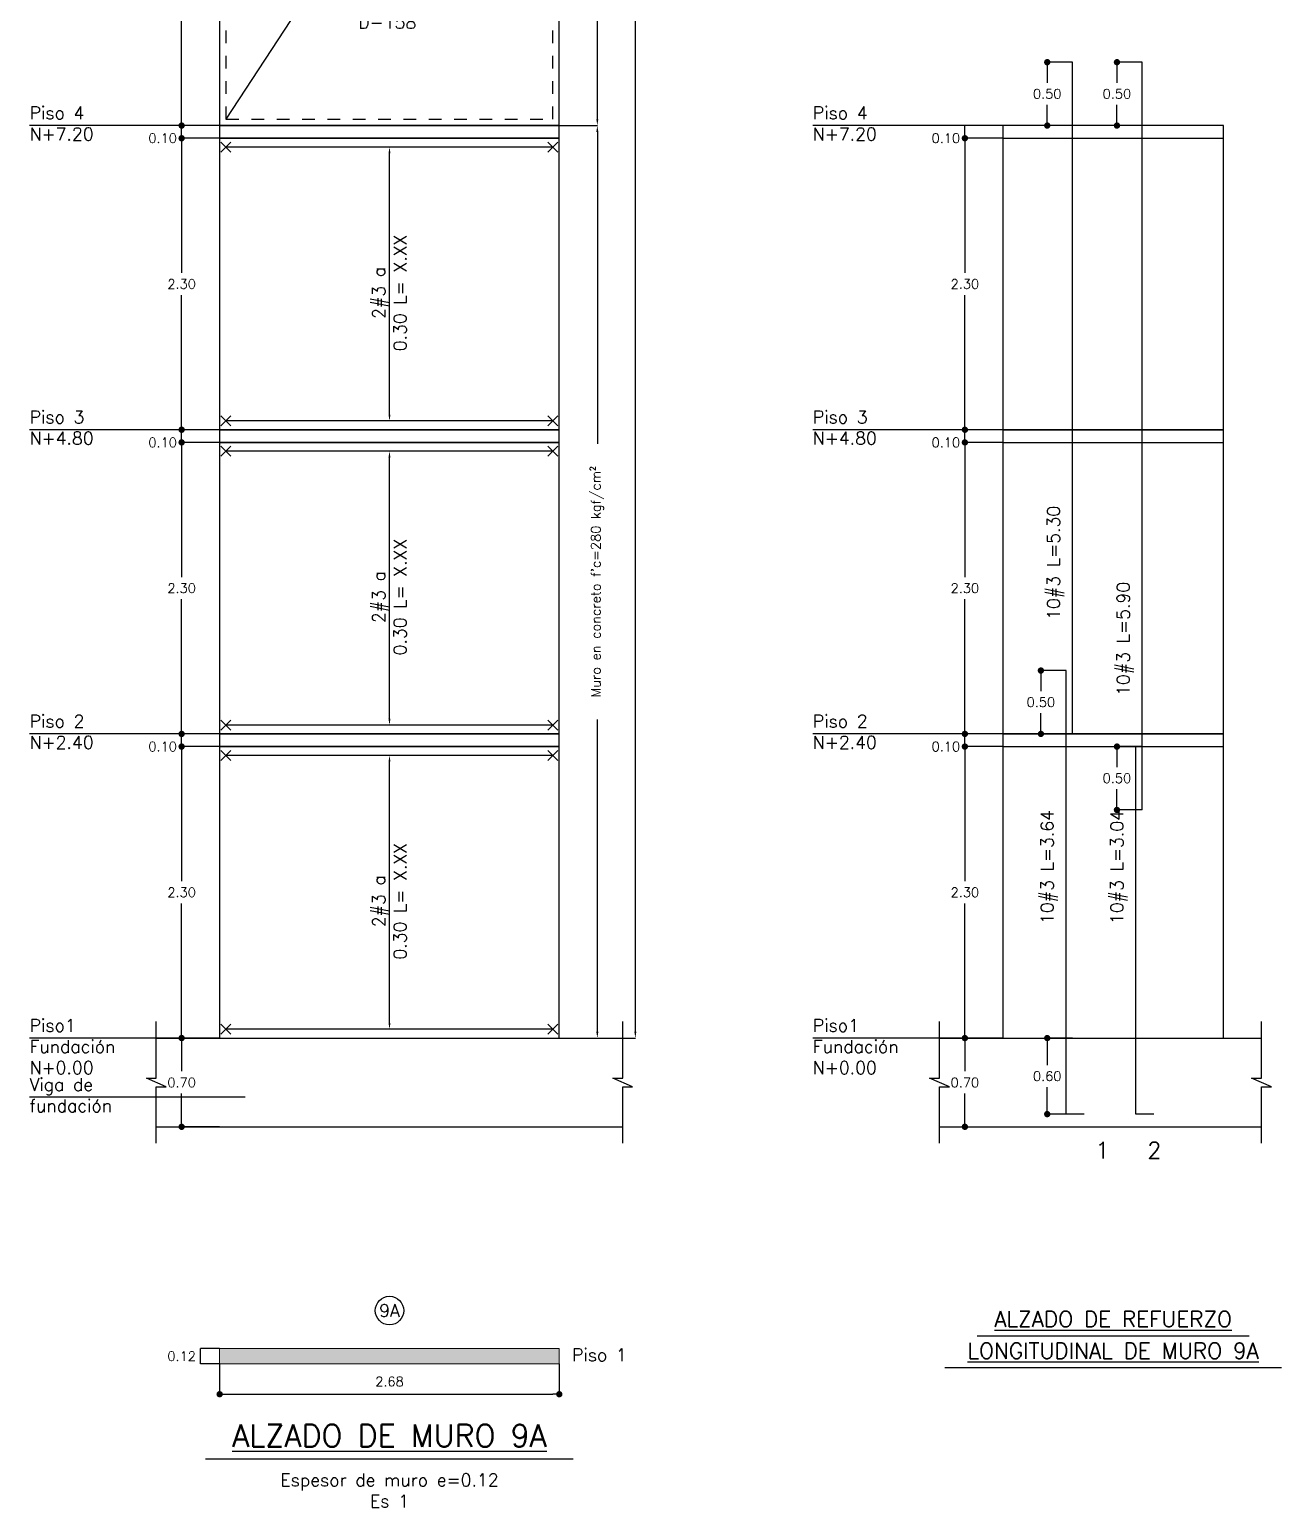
# Model space of a CAD drawing. Header units: millimetres. Extents: x -99999999 to 100000000, y -41 to 20.
# Drawn here: x 46.33 to 56.21, y -3.7 to 7.96 of the extents above; entities that cross this region are included whole.
import ezdxf
from ezdxf.enums import TextEntityAlignment as Align

# ---------------------------------------------------------------- set-up
doc = ezdxf.new("R2010")
doc.units = ezdxf.units.MM
doc.header["$LTSCALE"] = 0.01
doc.header["$PDMODE"] = 3
doc.linetypes.add('DASHED2', pattern=[0.375, 0.25, -0.125])
for name, color, linetype in [('FC_BORDES', 4, 'Continuous'), ('FC_COTAS', 1, 'Continuous'), ('FC_ET_VSMM', 3, 'Continuous'), ('FC_HATCH MUROS', 253, 'Continuous'), ('FC_LINEA CORTE', 1, 'Continuous'), ('FC_MALLA', 3, 'DASHED2'), ('FC_NUMERO', 11, 'Continuous'), ('FC_R-100', 12, 'Continuous'), ('FC_R-140', 2, 'Continuous'), ('FC_R-200', 5, 'Continuous'), ('FC_R-80', 11, 'Continuous'), ('FC_REFUERZO', 5, 'Continuous'), ('FC_REFUERZO 2', 1, 'Continuous')]:
    doc.layers.add(name, color=color, linetype=linetype)
doc.layers.add('FC_MURO CONCRETO', color=7, linetype='Continuous', lineweight=0)
doc.styles.add('FC_TEXT', font='romans.shx', dxfattribs={"height": 0.002})
doc.styles.add('FC_TEXT1', font='romans.shx')
doc.dimstyles.new('FC_COTAS', dxfattribs={"dimtxt": 0.0015, "dimasz": 0.001, "dimexe": 0, "dimexo": 0, "dimgap": 0.001, "dimtad": 1, "dimtih": 1, "dimtoh": 1, "dimzin": 0, "dimdsep": 46, "dimtxsty": 'FC_TEXT1', "dimblk": 'DOT', "dimcen": 0.09, "dimclrd": 256, "dimclre": 256, "dimclrt": 256, "dimadec": 0, "dimazin": 0, "dimtfac": 1, "dimtix": 1, "dimtmove": 2, "dimatfit": 3, "dimfxl": 1.002, "dimtolj": 1, "dimtzin": 0, "dimlwd": -1, "dimarcsym": 0})

# ---------------------------------------------------------------- blocks, each defined once
blk = doc.blocks.new('_Dot')
at = {"color": 0, "linetype": 'ByBlock', "lineweight": -2}
blk.add_line((-0.5, 0), (-1, 0), dxfattribs=at)
at = {"color": 0, "linetype": 'ByBlock', "const_width": 0.5}
blk.add_lwpolyline([(-0.25, 0, 1), (0.25, 0, 1)], format="xyb", close=True, dxfattribs=at)
blk = doc.blocks.new('*D496')
at = {"layer": 'Defpoints', "color": 0, "ltscale": 0.6, "transparency": 16777216}
for p in [(47.83, 0), (47.53, 0), (47.83, -0.7)]:
    blk.add_point(p, dxfattribs=at)
at = {"layer": 'FC_COTAS', "lineweight": -2, "ltscale": 0.6, "transparency": 16777216}
for p, q in [((47.83, 0), (47.53, 0)), ((47.83, -0.7), (47.53, -0.7))]:
    blk.add_line(p, q, dxfattribs=at)
at = {"layer": 'FC_COTAS', "ltscale": 0.6, "transparency": 16777216}
for p, q in [((47.53, -0.05), (47.53, -0.262)), ((47.53, -0.65), (47.53, -0.437))]:
    blk.add_line(p, q, dxfattribs=at)
at = {"layer": 'FC_COTAS', "ltscale": 0.6, "transparency": 16777216, "xscale": 0.05, "yscale": 0.05, "zscale": 0.05}
for p, rotation in [((47.53, 0), 90), ((47.53, -0.7), 270)]:
    blk.add_blockref('_Dot', p, dxfattribs=dict(at, rotation=rotation))
at = {"layer": 'FC_COTAS', "ltscale": 0.6, "transparency": 16777216, "insert": (47.53, -0.35), "char_height": 0.075, "attachment_point": 5, "style": 'FC_TEXT1'}
blk.add_mtext('\\A1;0.70', dxfattribs=at)
blk = doc.blocks.new('*U311')
at = {"layer": 'FC_LINEA CORTE'}
blk.add_lwpolyline([(0, -0.0096), (0, -0.00067), (0.00157, -0.00067), (-0.00157, 0.00067), (0, 0.00067), (0, 0.0096)], dxfattribs=at)
blk = doc.blocks.new('FC_B_Nomenclatura')
at = {"layer": 'FC_NUMERO', "color": 0}
blk.add_circle((0, 0), 0.00225, dxfattribs=at)
at = {"layer": 'FC_NUMERO', "color": 0, "style": 'FC_TEXT1'}
blk.add_attdef('N-NUM', text='', height=0.002, dxfattribs=at).set_placement((0, 0), align=Align.MIDDLE_CENTER)
blk = doc.blocks.new('*D497')
at = {"layer": 'Defpoints', "color": 0, "ltscale": 0.6, "transparency": 16777216}
for p in [(47.68, -2.45), (47.83, -2.45), (47.83, -2.57)]:
    blk.add_point(p, dxfattribs=at)
at = {"layer": 'FC_COTAS', "lineweight": -2, "ltscale": 0.6, "transparency": 16777216}
for p, q in [((47.83, -2.45), (47.68, -2.45)), ((47.83, -2.57), (47.68, -2.57))]:
    blk.add_line(p, q, dxfattribs=at)
at = {"layer": 'FC_COTAS', "ltscale": 0.6, "transparency": 16777216}
blk.add_line((47.68, -2.57), (47.68, -2.45), dxfattribs=at)
at = {"layer": 'FC_COTAS', "ltscale": 0.6, "transparency": 16777216, "insert": (47.53, -2.51), "char_height": 0.075, "attachment_point": 5, "style": 'FC_TEXT1'}
blk.add_mtext('\\A1;0.12', dxfattribs=at)
blk = doc.blocks.new('*D498')
at = {"layer": 'Defpoints', "color": 0, "ltscale": 0.6, "transparency": 16777216}
for p in [(47.83, -2.57), (50.51, -2.57), (50.51, -2.81)]:
    blk.add_point(p, dxfattribs=at)
at = {"layer": 'FC_COTAS', "lineweight": -2, "ltscale": 0.6, "transparency": 16777216}
for p, q in [((47.83, -2.57), (47.83, -2.81)), ((50.51, -2.57), (50.51, -2.81))]:
    blk.add_line(p, q, dxfattribs=at)
at = {"layer": 'FC_COTAS', "ltscale": 0.6, "transparency": 16777216}
blk.add_line((47.88, -2.81), (50.46, -2.81), dxfattribs=at)
at = {"layer": 'FC_COTAS', "ltscale": 0.6, "transparency": 16777216, "xscale": 0.05, "yscale": 0.05, "zscale": 0.05, "rotation": 180}
blk.add_blockref('_Dot', (47.83, -2.81), dxfattribs=at)
at = {"layer": 'FC_COTAS', "ltscale": 0.6, "transparency": 16777216, "xscale": 0.05, "yscale": 0.05, "zscale": 0.05}
blk.add_blockref('_Dot', (50.51, -2.81), dxfattribs=at)
at = {"layer": 'FC_COTAS', "ltscale": 0.6, "transparency": 16777216, "insert": (49.17, -2.71), "char_height": 0.075, "attachment_point": 5, "style": 'FC_TEXT1'}
blk.add_mtext('\\A1;2.68', dxfattribs=at)
blk = doc.blocks.new('*U487')
at = {"layer": 'FC_R-200', "color": 4, "ltscale": 1.5}
blk.add_lwpolyline([(-0.02901, 0), (0.02901, 0)], dxfattribs=at)
at = {"layer": 'FC_R-200', "ltscale": 1.5, "style": 'FC_TEXT1'}
blk.add_attdef('%%UTÍTULO', text='', height=0.0035, dxfattribs=at).set_placement((0, 0.00366), align=Align.MIDDLE_CENTER)
at = {"layer": 'FC_R-80', "ltscale": 1.5, "style": 'FC_TEXT1'}
blk.add_attdef('ESCALA', text='', height=0.002, dxfattribs=at).set_placement((-0.02849, -0.0017), align=Align.MIDDLE_LEFT)
blk = doc.blocks.new('*D499')
at = {"layer": 'Defpoints', "color": 0, "ltscale": 0.6, "transparency": 16777216}
for p in [(47.53, 2.3), (47.83, 2.3), (47.83, 0)]:
    blk.add_point(p, dxfattribs=at)
at = {"layer": 'FC_COTAS', "lineweight": -2, "ltscale": 0.6, "transparency": 16777216}
for p, q in [((47.83, 2.3), (47.53, 2.3)), ((47.83, 0), (47.53, 0))]:
    blk.add_line(p, q, dxfattribs=at)
at = {"layer": 'FC_COTAS', "ltscale": 0.6, "transparency": 16777216}
for p, q in [((47.53, 2.25), (47.53, 1.237)), ((47.53, 0.05), (47.53, 1.062))]:
    blk.add_line(p, q, dxfattribs=at)
at = {"layer": 'FC_COTAS', "ltscale": 0.6, "transparency": 16777216, "xscale": 0.05, "yscale": 0.05, "zscale": 0.05}
for p, rotation in [((47.53, 2.3), 90), ((47.53, 0), 270)]:
    blk.add_blockref('_Dot', p, dxfattribs=dict(at, rotation=rotation))
at = {"layer": 'FC_COTAS', "ltscale": 0.6, "transparency": 16777216, "insert": (47.53, 1.15), "char_height": 0.075, "attachment_point": 5, "style": 'FC_TEXT1'}
blk.add_mtext('\\A1;2.30', dxfattribs=at)
blk = doc.blocks.new('*D500')
at = {"layer": 'Defpoints', "color": 0, "ltscale": 0.6, "transparency": 16777216}
for p in [(47.53, 2.4), (47.83, 2.4), (47.83, 2.3)]:
    blk.add_point(p, dxfattribs=at)
at = {"layer": 'FC_COTAS', "lineweight": -2, "ltscale": 0.6, "transparency": 16777216}
for p, q in [((47.83, 2.4), (47.53, 2.4)), ((47.83, 2.3), (47.53, 2.3))]:
    blk.add_line(p, q, dxfattribs=at)
at = {"layer": 'FC_COTAS', "ltscale": 0.6, "transparency": 16777216}
blk.add_line((47.53, 2.3), (47.53, 2.4), dxfattribs=at)
at = {"layer": 'FC_COTAS', "ltscale": 0.6, "transparency": 16777216, "insert": (47.38, 2.3), "char_height": 0.075, "attachment_point": 5, "style": 'FC_TEXT1'}
blk.add_mtext('\\A1;0.10', dxfattribs=at)
blk = doc.blocks.new('*U331')
at = {"color": 0}
blk.add_line((3.49, 0), (0.05, 0), dxfattribs=at)
at = {"layer": 'FC_REFUERZO 2', "ltscale": 0.9}
for p, q in [((-0.003, 0.053), (0.103, -0.053)), ((0.103, 0.053), (-0.003, -0.053)), ((3.543, 0.053), (3.437, -0.053)), ((3.437, 0.053), (3.543, -0.053))]:
    blk.add_line(p, q, dxfattribs=at)
blk = doc.blocks.new('*D501')
at = {"layer": 'Defpoints', "color": 0, "ltscale": 0.6, "transparency": 16777216}
for p in [(49.17, 2.23), (49.17, 2.23), (49.17, 0.07)]:
    blk.add_point(p, dxfattribs=at)
at = {"layer": 'FC_COTAS', "ltscale": 0.6, "transparency": 16777216}
blk.add_line((49.17, 0.12), (49.17, 2.18), dxfattribs=at)
for points in [[(49.162, 2.18), (49.178, 2.18), (49.17, 2.23)], [(49.162, 0.12), (49.178, 0.12), (49.17, 0.07)]]:
    blk.add_solid(points, dxfattribs=at)
blk = doc.blocks.new('*D502')
at = {"layer": 'Defpoints', "color": 0, "ltscale": 0.6, "transparency": 16777216}
for p in [(47.53, 4.7), (47.83, 4.7), (47.83, 2.4)]:
    blk.add_point(p, dxfattribs=at)
at = {"layer": 'FC_COTAS', "lineweight": -2, "ltscale": 0.6, "transparency": 16777216}
for p, q in [((47.83, 4.7), (47.53, 4.7)), ((47.83, 2.4), (47.53, 2.4))]:
    blk.add_line(p, q, dxfattribs=at)
at = {"layer": 'FC_COTAS', "ltscale": 0.6, "transparency": 16777216}
for p, q in [((47.53, 4.65), (47.53, 3.637)), ((47.53, 2.45), (47.53, 3.462))]:
    blk.add_line(p, q, dxfattribs=at)
at = {"layer": 'FC_COTAS', "ltscale": 0.6, "transparency": 16777216, "xscale": 0.05, "yscale": 0.05, "zscale": 0.05}
for p, rotation in [((47.53, 4.7), 90), ((47.53, 2.4), 270)]:
    blk.add_blockref('_Dot', p, dxfattribs=dict(at, rotation=rotation))
at = {"layer": 'FC_COTAS', "ltscale": 0.6, "transparency": 16777216, "insert": (47.53, 3.55), "char_height": 0.075, "attachment_point": 5, "style": 'FC_TEXT1'}
blk.add_mtext('\\A1;2.30', dxfattribs=at)
blk = doc.blocks.new('*D503')
at = {"layer": 'Defpoints', "color": 0, "ltscale": 0.6, "transparency": 16777216}
for p in [(47.53, 4.8), (47.83, 4.8), (47.83, 4.7)]:
    blk.add_point(p, dxfattribs=at)
at = {"layer": 'FC_COTAS', "lineweight": -2, "ltscale": 0.6, "transparency": 16777216}
for p, q in [((47.83, 4.8), (47.53, 4.8)), ((47.83, 4.7), (47.53, 4.7))]:
    blk.add_line(p, q, dxfattribs=at)
at = {"layer": 'FC_COTAS', "ltscale": 0.6, "transparency": 16777216}
blk.add_line((47.53, 4.7), (47.53, 4.8), dxfattribs=at)
at = {"layer": 'FC_COTAS', "ltscale": 0.6, "transparency": 16777216, "insert": (47.38, 4.7), "char_height": 0.075, "attachment_point": 5, "style": 'FC_TEXT1'}
blk.add_mtext('\\A1;0.10', dxfattribs=at)
blk = doc.blocks.new('*D504')
at = {"layer": 'Defpoints', "color": 0, "ltscale": 0.6, "transparency": 16777216}
for p in [(49.17, 4.63), (49.17, 4.63), (49.17, 2.47)]:
    blk.add_point(p, dxfattribs=at)
at = {"layer": 'FC_COTAS', "ltscale": 0.6, "transparency": 16777216}
blk.add_line((49.17, 2.52), (49.17, 4.58), dxfattribs=at)
for points in [[(49.162, 4.58), (49.178, 4.58), (49.17, 4.63)], [(49.162, 2.52), (49.178, 2.52), (49.17, 2.47)]]:
    blk.add_solid(points, dxfattribs=at)
blk = doc.blocks.new('*D505')
at = {"layer": 'Defpoints', "color": 0, "ltscale": 0.6, "transparency": 16777216}
for p in [(47.53, 7.1), (47.83, 7.1), (47.83, 4.8)]:
    blk.add_point(p, dxfattribs=at)
at = {"layer": 'FC_COTAS', "lineweight": -2, "ltscale": 0.6, "transparency": 16777216}
for p, q in [((47.83, 7.1), (47.53, 7.1)), ((47.83, 4.8), (47.53, 4.8))]:
    blk.add_line(p, q, dxfattribs=at)
at = {"layer": 'FC_COTAS', "ltscale": 0.6, "transparency": 16777216}
for p, q in [((47.53, 7.05), (47.53, 6.037)), ((47.53, 4.85), (47.53, 5.862))]:
    blk.add_line(p, q, dxfattribs=at)
at = {"layer": 'FC_COTAS', "ltscale": 0.6, "transparency": 16777216, "xscale": 0.05, "yscale": 0.05, "zscale": 0.05}
for p, rotation in [((47.53, 7.1), 90), ((47.53, 4.8), 270)]:
    blk.add_blockref('_Dot', p, dxfattribs=dict(at, rotation=rotation))
at = {"layer": 'FC_COTAS', "ltscale": 0.6, "transparency": 16777216, "insert": (47.53, 5.95), "char_height": 0.075, "attachment_point": 5, "style": 'FC_TEXT1'}
blk.add_mtext('\\A1;2.30', dxfattribs=at)
blk = doc.blocks.new('*D506')
at = {"layer": 'Defpoints', "color": 0, "ltscale": 0.6, "transparency": 16777216}
for p in [(47.53, 7.2), (47.83, 7.2), (47.83, 7.1)]:
    blk.add_point(p, dxfattribs=at)
at = {"layer": 'FC_COTAS', "lineweight": -2, "ltscale": 0.6, "transparency": 16777216}
for p, q in [((47.83, 7.2), (47.53, 7.2)), ((47.83, 7.1), (47.53, 7.1))]:
    blk.add_line(p, q, dxfattribs=at)
at = {"layer": 'FC_COTAS', "ltscale": 0.6, "transparency": 16777216}
blk.add_line((47.53, 7.1), (47.53, 7.2), dxfattribs=at)
at = {"layer": 'FC_COTAS', "ltscale": 0.6, "transparency": 16777216, "insert": (47.38, 7.1), "char_height": 0.075, "attachment_point": 5, "style": 'FC_TEXT1'}
blk.add_mtext('\\A1;0.10', dxfattribs=at)
blk = doc.blocks.new('*D507')
at = {"layer": 'Defpoints', "color": 0, "ltscale": 0.6, "transparency": 16777216}
for p in [(49.17, 7.03), (49.17, 7.03), (49.17, 4.87)]:
    blk.add_point(p, dxfattribs=at)
at = {"layer": 'FC_COTAS', "ltscale": 0.6, "transparency": 16777216}
blk.add_line((49.17, 4.92), (49.17, 6.98), dxfattribs=at)
for points in [[(49.162, 6.98), (49.178, 6.98), (49.17, 7.03)], [(49.162, 4.92), (49.178, 4.92), (49.17, 4.87)]]:
    blk.add_solid(points, dxfattribs=at)
blk = doc.blocks.new('*D508')
at = {"layer": 'Defpoints', "color": 0, "ltscale": 0.6, "transparency": 16777216}
for p in [(47.53, 9.5), (47.83, 9.5), (47.83, 7.2)]:
    blk.add_point(p, dxfattribs=at)
at = {"layer": 'FC_COTAS', "lineweight": -2, "ltscale": 0.6, "transparency": 16777216}
for p, q in [((47.83, 9.5), (47.53, 9.5)), ((47.83, 7.2), (47.53, 7.2))]:
    blk.add_line(p, q, dxfattribs=at)
at = {"layer": 'FC_COTAS', "ltscale": 0.6, "transparency": 16777216}
for p, q in [((47.53, 9.45), (47.53, 8.437)), ((47.53, 7.25), (47.53, 8.262))]:
    blk.add_line(p, q, dxfattribs=at)
at = {"layer": 'FC_COTAS', "ltscale": 0.6, "transparency": 16777216, "xscale": 0.05, "yscale": 0.05, "zscale": 0.05}
for p, rotation in [((47.53, 9.5), 90), ((47.53, 7.2), 270)]:
    blk.add_blockref('_Dot', p, dxfattribs=dict(at, rotation=rotation))
at = {"layer": 'FC_COTAS', "ltscale": 0.6, "transparency": 16777216, "insert": (47.53, 8.35), "char_height": 0.075, "attachment_point": 5, "style": 'FC_TEXT1'}
blk.add_mtext('\\A1;2.30', dxfattribs=at)
blk = doc.blocks.new('*U330')
at = {"layer": 'FC_REFUERZO', "ltscale": 0.9}
h = blk.add_hatch(dxfattribs=at)
h.set_pattern_fill('_USER', color=256, scale=0.003, double=1, pattern_type=0)
h.set_pattern_definition([(0, (0, 0), (0, 0.003), []), (90, (0, 0), (-0.003, 2e-19), [])])
edge = h.paths.add_edge_path()
edge.add_arc((0, 0), 0.0056, 0, 360)
at = {"layer": 'FC_BORDES'}
blk.add_circle((0, 0), 0.0056, dxfattribs=at)
at = {"layer": 'FC_LINEA CORTE'}
for points in [[(0.0053, -0.00181), (0.0258, 0.02433)], [(-0.00533, 0.00172), (-0.0258, -0.02967)]]:
    blk.add_lwpolyline(points, dxfattribs=at)
at = {"layer": 'FC_R-80', "ltscale": 0.9, "style": 'FC_TEXT1'}
for tag, p in [('Malla_001', (-0.00351, -0.0087)), ('Malla_002', (-0.00494, -0.01203))]:
    blk.add_attdef(tag, p, '', height=0.002, dxfattribs=at)
blk = doc.blocks.new('*D523')
at = {"layer": 'Defpoints', "color": 0, "ltscale": 0.6, "transparency": 16777216}
for p in [(50.51, 7.2), (50.81, 7.2), (50.51, 0)]:
    blk.add_point(p, dxfattribs=at)
at = {"layer": 'FC_COTAS', "lineweight": -2, "ltscale": 0.6, "transparency": 16777216}
for p, q in [((50.51, 7.2), (50.81, 7.2)), ((50.51, 0), (50.81, 0))]:
    blk.add_line(p, q, dxfattribs=at)
at = {"layer": 'FC_COTAS', "ltscale": 0.6, "transparency": 16777216}
for p, q in [((50.81, 7.15), (50.81, 4.688)), ((50.81, 0.05), (50.81, 2.513))]:
    blk.add_line(p, q, dxfattribs=at)
for points in [[(50.802, 7.15), (50.818, 7.15), (50.81, 7.2)], [(50.802, 0.05), (50.818, 0.05), (50.81, 0)]]:
    blk.add_solid(points, dxfattribs=at)
at = {"layer": 'FC_COTAS', "color": 11, "ltscale": 0.6, "transparency": 16777216, "insert": (50.81, 3.6), "char_height": 0.075, "attachment_point": 5, "rotation": 90, "style": 'FC_TEXT1'}
blk.add_mtext("\\A1;Muro en concreto f'c=280 kgf/cm²", dxfattribs=at)
blk = doc.blocks.new('*D524')
at = {"layer": 'Defpoints', "color": 0, "ltscale": 0.6, "transparency": 16777216}
for p in [(50.51, 19.2), (50.81, 19.2), (50.51, 7.2)]:
    blk.add_point(p, dxfattribs=at)
at = {"layer": 'FC_COTAS', "lineweight": -2, "ltscale": 0.6, "transparency": 16777216}
for p, q in [((50.51, 19.2), (50.81, 19.2)), ((50.51, 7.2), (50.81, 7.2))]:
    blk.add_line(p, q, dxfattribs=at)
at = {"layer": 'FC_COTAS', "ltscale": 0.6, "transparency": 16777216}
for p, q in [((50.81, 19.15), (50.81, 14.288)), ((50.81, 7.25), (50.81, 12.113))]:
    blk.add_line(p, q, dxfattribs=at)
for points in [[(50.802, 19.15), (50.818, 19.15), (50.81, 19.2)], [(50.802, 7.25), (50.818, 7.25), (50.81, 7.2)]]:
    blk.add_solid(points, dxfattribs=at)
at = {"layer": 'FC_COTAS', "color": 11, "ltscale": 0.6, "transparency": 16777216, "insert": (50.81, 13.2), "char_height": 0.075, "attachment_point": 5, "rotation": 90, "style": 'FC_TEXT1'}
blk.add_mtext("\\A1;Muro en concreto f'c=210 kgf/cm²", dxfattribs=at)
blk = doc.blocks.new('*D525')
at = {"layer": 'Defpoints', "color": 0, "ltscale": 0.6, "transparency": 16777216}
for p in [(50.51, 19.2), (51.11, 19.2), (50.51, 0)]:
    blk.add_point(p, dxfattribs=at)
at = {"layer": 'FC_COTAS', "lineweight": -2, "ltscale": 0.6, "transparency": 16777216}
for p, q in [((50.51, 19.2), (51.11, 19.2)), ((50.51, 0), (51.11, 0))]:
    blk.add_line(p, q, dxfattribs=at)
at = {"layer": 'FC_COTAS', "ltscale": 0.6, "transparency": 16777216}
for p, q in [((51.11, 19.15), (51.11, 10.013)), ((51.11, 0.05), (51.11, 9.188))]:
    blk.add_line(p, q, dxfattribs=at)
for points in [[(51.102, 19.15), (51.118, 19.15), (51.11, 19.2)], [(51.102, 0.05), (51.118, 0.05), (51.11, 0)]]:
    blk.add_solid(points, dxfattribs=at)
at = {"layer": 'FC_COTAS', "color": 11, "ltscale": 0.6, "transparency": 16777216, "insert": (51.11, 9.6), "char_height": 0.075, "attachment_point": 5, "rotation": 90, "style": 'FC_TEXT1'}
blk.add_mtext('\\A1;Muro e=0.12', dxfattribs=at)
blk = doc.blocks.new('*D526')
at = {"layer": 'Defpoints', "color": 0, "ltscale": 0.6, "transparency": 16777216}
for p in [(53.71, 0), (53.71, -0.7), (53.71, -0.7)]:
    blk.add_point(p, dxfattribs=at)
at = {"layer": 'FC_COTAS', "ltscale": 0.6, "transparency": 16777216}
for p, q in [((53.71, -0.05), (53.71, -0.262)), ((53.71, -0.65), (53.71, -0.437))]:
    blk.add_line(p, q, dxfattribs=at)
at = {"layer": 'FC_COTAS', "ltscale": 0.6, "transparency": 16777216, "xscale": 0.05, "yscale": 0.05, "zscale": 0.05}
for p, rotation in [((53.71, 0), 90), ((53.71, -0.7), 270)]:
    blk.add_blockref('_Dot', p, dxfattribs=dict(at, rotation=rotation))
at = {"layer": 'FC_COTAS', "ltscale": 0.6, "transparency": 16777216, "insert": (53.71, -0.35), "char_height": 0.075, "attachment_point": 5, "style": 'FC_TEXT1'}
blk.add_mtext('\\A1;0.70', dxfattribs=at)
blk = doc.blocks.new('*U299')
at = {"layer": 'FC_R-140', "color": 4, "ltscale": 1.5}
blk.add_lwpolyline([(-0.02144, 0), (0.02144, 0)], dxfattribs=at)
at = {"layer": 'FC_R-140', "ltscale": 1.5, "style": 'FC_TEXT1'}
blk.add_attdef('%%UTÍTULO', text='', height=0.0025, dxfattribs=at).set_placement((0, 0.00266), align=Align.MIDDLE_CENTER)
at = {"layer": 'FC_R-80', "ltscale": 1.5, "style": 'FC_TEXT1'}
blk.add_attdef('ESCALA', text='', height=0.002, dxfattribs=at).set_placement((-0.02144, -0.0017), align=Align.MIDDLE_LEFT)
blk = doc.blocks.new('*U302')
at = {"layer": 'FC_R-140', "color": 4, "ltscale": 1.5}
blk.add_lwpolyline([(-0.02656, 0), (0.02656, 0)], dxfattribs=at)
at = {"layer": 'FC_R-140', "ltscale": 1.5, "style": 'FC_TEXT1'}
blk.add_attdef('%%UTÍTULO', text='', height=0.0025, dxfattribs=at).set_placement((0, 0.00266), align=Align.MIDDLE_CENTER)
at = {"layer": 'FC_R-80', "ltscale": 1.5, "style": 'FC_TEXT1'}
blk.add_attdef('ESCALA', text='', height=0.002, dxfattribs=at).set_placement((-0.02656, -0.0017), align=Align.MIDDLE_LEFT)
blk = doc.blocks.new('*D527')
at = {"layer": 'Defpoints', "color": 0, "ltscale": 0.6, "transparency": 16777216}
for p in [(53.71, 2.3), (54.01, 2.3), (54.01, 0)]:
    blk.add_point(p, dxfattribs=at)
at = {"layer": 'FC_COTAS', "lineweight": -2, "ltscale": 0.6, "transparency": 16777216}
for p, q in [((54.01, 2.3), (53.71, 2.3)), ((54.01, 0), (53.71, 0))]:
    blk.add_line(p, q, dxfattribs=at)
at = {"layer": 'FC_COTAS', "ltscale": 0.6, "transparency": 16777216}
for p, q in [((53.71, 2.25), (53.71, 1.237)), ((53.71, 0.05), (53.71, 1.062))]:
    blk.add_line(p, q, dxfattribs=at)
at = {"layer": 'FC_COTAS', "ltscale": 0.6, "transparency": 16777216, "xscale": 0.05, "yscale": 0.05, "zscale": 0.05}
for p, rotation in [((53.71, 2.3), 90), ((53.71, 0), 270)]:
    blk.add_blockref('_Dot', p, dxfattribs=dict(at, rotation=rotation))
at = {"layer": 'FC_COTAS', "ltscale": 0.6, "transparency": 16777216, "insert": (53.71, 1.15), "char_height": 0.075, "attachment_point": 5, "style": 'FC_TEXT1'}
blk.add_mtext('\\A1;2.30', dxfattribs=at)
blk = doc.blocks.new('*D528')
at = {"layer": 'Defpoints', "color": 0, "ltscale": 0.6, "transparency": 16777216}
for p in [(53.71, 2.4), (54.01, 2.4), (54.01, 2.3)]:
    blk.add_point(p, dxfattribs=at)
at = {"layer": 'FC_COTAS', "lineweight": -2, "ltscale": 0.6, "transparency": 16777216}
for p, q in [((54.01, 2.4), (53.71, 2.4)), ((54.01, 2.3), (53.71, 2.3))]:
    blk.add_line(p, q, dxfattribs=at)
at = {"layer": 'FC_COTAS', "ltscale": 0.6, "transparency": 16777216}
blk.add_line((53.71, 2.3), (53.71, 2.4), dxfattribs=at)
at = {"layer": 'FC_COTAS', "ltscale": 0.6, "transparency": 16777216, "insert": (53.56, 2.3), "char_height": 0.075, "attachment_point": 5, "style": 'FC_TEXT1'}
blk.add_mtext('\\A1;0.10', dxfattribs=at)
blk = doc.blocks.new('*D529')
at = {"layer": 'Defpoints', "color": 0, "ltscale": 0.6, "transparency": 16777216}
for p in [(53.71, 4.7), (54.01, 4.7), (54.01, 2.4)]:
    blk.add_point(p, dxfattribs=at)
at = {"layer": 'FC_COTAS', "lineweight": -2, "ltscale": 0.6, "transparency": 16777216}
for p, q in [((54.01, 4.7), (53.71, 4.7)), ((54.01, 2.4), (53.71, 2.4))]:
    blk.add_line(p, q, dxfattribs=at)
at = {"layer": 'FC_COTAS', "ltscale": 0.6, "transparency": 16777216}
for p, q in [((53.71, 4.65), (53.71, 3.637)), ((53.71, 2.45), (53.71, 3.462))]:
    blk.add_line(p, q, dxfattribs=at)
at = {"layer": 'FC_COTAS', "ltscale": 0.6, "transparency": 16777216, "xscale": 0.05, "yscale": 0.05, "zscale": 0.05}
for p, rotation in [((53.71, 4.7), 90), ((53.71, 2.4), 270)]:
    blk.add_blockref('_Dot', p, dxfattribs=dict(at, rotation=rotation))
at = {"layer": 'FC_COTAS', "ltscale": 0.6, "transparency": 16777216, "insert": (53.71, 3.55), "char_height": 0.075, "attachment_point": 5, "style": 'FC_TEXT1'}
blk.add_mtext('\\A1;2.30', dxfattribs=at)
blk = doc.blocks.new('*D530')
at = {"layer": 'Defpoints', "color": 0, "ltscale": 0.6, "transparency": 16777216}
for p in [(53.71, 4.8), (54.01, 4.8), (54.01, 4.7)]:
    blk.add_point(p, dxfattribs=at)
at = {"layer": 'FC_COTAS', "lineweight": -2, "ltscale": 0.6, "transparency": 16777216}
for p, q in [((54.01, 4.8), (53.71, 4.8)), ((54.01, 4.7), (53.71, 4.7))]:
    blk.add_line(p, q, dxfattribs=at)
at = {"layer": 'FC_COTAS', "ltscale": 0.6, "transparency": 16777216}
blk.add_line((53.71, 4.7), (53.71, 4.8), dxfattribs=at)
at = {"layer": 'FC_COTAS', "ltscale": 0.6, "transparency": 16777216, "insert": (53.56, 4.7), "char_height": 0.075, "attachment_point": 5, "style": 'FC_TEXT1'}
blk.add_mtext('\\A1;0.10', dxfattribs=at)
blk = doc.blocks.new('*D531')
at = {"layer": 'Defpoints', "color": 0, "ltscale": 0.6, "transparency": 16777216}
for p in [(53.71, 7.1), (54.01, 7.1), (54.01, 4.8)]:
    blk.add_point(p, dxfattribs=at)
at = {"layer": 'FC_COTAS', "lineweight": -2, "ltscale": 0.6, "transparency": 16777216}
for p, q in [((54.01, 7.1), (53.71, 7.1)), ((54.01, 4.8), (53.71, 4.8))]:
    blk.add_line(p, q, dxfattribs=at)
at = {"layer": 'FC_COTAS', "ltscale": 0.6, "transparency": 16777216}
for p, q in [((53.71, 7.05), (53.71, 6.037)), ((53.71, 4.85), (53.71, 5.862))]:
    blk.add_line(p, q, dxfattribs=at)
at = {"layer": 'FC_COTAS', "ltscale": 0.6, "transparency": 16777216, "xscale": 0.05, "yscale": 0.05, "zscale": 0.05}
for p, rotation in [((53.71, 7.1), 90), ((53.71, 4.8), 270)]:
    blk.add_blockref('_Dot', p, dxfattribs=dict(at, rotation=rotation))
at = {"layer": 'FC_COTAS', "ltscale": 0.6, "transparency": 16777216, "insert": (53.71, 5.95), "char_height": 0.075, "attachment_point": 5, "style": 'FC_TEXT1'}
blk.add_mtext('\\A1;2.30', dxfattribs=at)
blk = doc.blocks.new('*D532')
at = {"layer": 'Defpoints', "color": 0, "ltscale": 0.6, "transparency": 16777216}
for p in [(53.71, 7.2), (54.01, 7.2), (54.01, 7.1)]:
    blk.add_point(p, dxfattribs=at)
at = {"layer": 'FC_COTAS', "lineweight": -2, "ltscale": 0.6, "transparency": 16777216}
for p, q in [((54.01, 7.2), (53.71, 7.2)), ((54.01, 7.1), (53.71, 7.1))]:
    blk.add_line(p, q, dxfattribs=at)
at = {"layer": 'FC_COTAS', "ltscale": 0.6, "transparency": 16777216}
blk.add_line((53.71, 7.1), (53.71, 7.2), dxfattribs=at)
at = {"layer": 'FC_COTAS', "ltscale": 0.6, "transparency": 16777216, "insert": (53.56, 7.1), "char_height": 0.075, "attachment_point": 5, "style": 'FC_TEXT1'}
blk.add_mtext('\\A1;0.10', dxfattribs=at)
blk = doc.blocks.new('*D533')
at = {"layer": 'Defpoints', "color": 0, "ltscale": 0.6, "transparency": 16777216}
for p in [(54.56, 0), (54.36, 0), (54.56, -0.6)]:
    blk.add_point(p, dxfattribs=at)
at = {"layer": 'FC_COTAS', "lineweight": -2, "ltscale": 0.6, "transparency": 16777216}
for p, q in [((54.56, 0), (54.36, 0)), ((54.56, -0.6), (54.36, -0.6))]:
    blk.add_line(p, q, dxfattribs=at)
at = {"layer": 'FC_COTAS', "ltscale": 0.6, "transparency": 16777216}
for p, q in [((54.36, -0.05), (54.36, -0.213)), ((54.36, -0.55), (54.36, -0.388))]:
    blk.add_line(p, q, dxfattribs=at)
at = {"layer": 'FC_COTAS', "ltscale": 0.6, "transparency": 16777216, "xscale": 0.05, "yscale": 0.05, "zscale": 0.05}
for p, rotation in [((54.36, 0), 90), ((54.36, -0.6), 270)]:
    blk.add_blockref('_Dot', p, dxfattribs=dict(at, rotation=rotation))
at = {"layer": 'FC_COTAS', "ltscale": 0.6, "transparency": 16777216, "insert": (54.36, -0.3), "char_height": 0.075, "attachment_point": 5, "style": 'FC_TEXT1'}
blk.add_mtext('\\A1;0.60', dxfattribs=at)
blk = doc.blocks.new('*D534')
at = {"layer": 'Defpoints', "color": 0, "ltscale": 0.6, "transparency": 16777216}
for p in [(54.31, 2.9), (54.51, 2.9), (54.51, 2.4)]:
    blk.add_point(p, dxfattribs=at)
at = {"layer": 'FC_COTAS', "lineweight": -2, "ltscale": 0.6, "transparency": 16777216}
for p, q in [((54.51, 2.9), (54.31, 2.9)), ((54.51, 2.4), (54.31, 2.4))]:
    blk.add_line(p, q, dxfattribs=at)
at = {"layer": 'FC_COTAS', "ltscale": 0.6, "transparency": 16777216}
for p, q in [((54.31, 2.85), (54.31, 2.738)), ((54.31, 2.45), (54.31, 2.563))]:
    blk.add_line(p, q, dxfattribs=at)
at = {"layer": 'FC_COTAS', "ltscale": 0.6, "transparency": 16777216, "xscale": 0.05, "yscale": 0.05, "zscale": 0.05}
for p, rotation in [((54.31, 2.9), 90), ((54.31, 2.4), 270)]:
    blk.add_blockref('_Dot', p, dxfattribs=dict(at, rotation=rotation))
at = {"layer": 'FC_COTAS', "ltscale": 0.6, "transparency": 16777216, "insert": (54.31, 2.65), "char_height": 0.075, "attachment_point": 5, "style": 'FC_TEXT1'}
blk.add_mtext('\\A1;0.50', dxfattribs=at)
blk = doc.blocks.new('*D535')
at = {"layer": 'Defpoints', "color": 0, "ltscale": 0.6, "transparency": 16777216}
for p in [(54.36, 7.7), (54.56, 7.7), (54.56, 7.2)]:
    blk.add_point(p, dxfattribs=at)
at = {"layer": 'FC_COTAS', "lineweight": -2, "ltscale": 0.6, "transparency": 16777216}
for p, q in [((54.56, 7.7), (54.36, 7.7)), ((54.56, 7.2), (54.36, 7.2))]:
    blk.add_line(p, q, dxfattribs=at)
at = {"layer": 'FC_COTAS', "ltscale": 0.6, "transparency": 16777216}
for p, q in [((54.36, 7.65), (54.36, 7.538)), ((54.36, 7.25), (54.36, 7.363))]:
    blk.add_line(p, q, dxfattribs=at)
at = {"layer": 'FC_COTAS', "ltscale": 0.6, "transparency": 16777216, "xscale": 0.05, "yscale": 0.05, "zscale": 0.05}
for p, rotation in [((54.36, 7.7), 90), ((54.36, 7.2), 270)]:
    blk.add_blockref('_Dot', p, dxfattribs=dict(at, rotation=rotation))
at = {"layer": 'FC_COTAS', "ltscale": 0.6, "transparency": 16777216, "insert": (54.36, 7.45), "char_height": 0.075, "attachment_point": 5, "style": 'FC_TEXT1'}
blk.add_mtext('\\A1;0.50', dxfattribs=at)
blk = doc.blocks.new('*D536')
at = {"layer": 'Defpoints', "color": 0, "ltscale": 0.6, "transparency": 16777216}
for p in [(54.91, 2.3), (55.11, 2.3), (55.11, 1.8)]:
    blk.add_point(p, dxfattribs=at)
at = {"layer": 'FC_COTAS', "lineweight": -2, "ltscale": 0.6, "transparency": 16777216}
for p, q in [((55.11, 2.3), (54.91, 2.3)), ((55.11, 1.8), (54.91, 1.8))]:
    blk.add_line(p, q, dxfattribs=at)
at = {"layer": 'FC_COTAS', "ltscale": 0.6, "transparency": 16777216}
for p, q in [((54.91, 2.25), (54.91, 2.138)), ((54.91, 1.85), (54.91, 1.963))]:
    blk.add_line(p, q, dxfattribs=at)
at = {"layer": 'FC_COTAS', "ltscale": 0.6, "transparency": 16777216, "xscale": 0.05, "yscale": 0.05, "zscale": 0.05}
for p, rotation in [((54.91, 2.3), 90), ((54.91, 1.8), 270)]:
    blk.add_blockref('_Dot', p, dxfattribs=dict(at, rotation=rotation))
at = {"layer": 'FC_COTAS', "ltscale": 0.6, "transparency": 16777216, "insert": (54.91, 2.05), "char_height": 0.075, "attachment_point": 5, "style": 'FC_TEXT1'}
blk.add_mtext('\\A1;0.50', dxfattribs=at)
blk = doc.blocks.new('*D537')
at = {"layer": 'Defpoints', "color": 0, "ltscale": 0.6, "transparency": 16777216}
for p in [(54.91, 7.7), (55.11, 7.7), (55.11, 7.2)]:
    blk.add_point(p, dxfattribs=at)
at = {"layer": 'FC_COTAS', "lineweight": -2, "ltscale": 0.6, "transparency": 16777216}
for p, q in [((55.11, 7.7), (54.91, 7.7)), ((55.11, 7.2), (54.91, 7.2))]:
    blk.add_line(p, q, dxfattribs=at)
at = {"layer": 'FC_COTAS', "ltscale": 0.6, "transparency": 16777216}
for p, q in [((54.91, 7.65), (54.91, 7.538)), ((54.91, 7.25), (54.91, 7.363))]:
    blk.add_line(p, q, dxfattribs=at)
at = {"layer": 'FC_COTAS', "ltscale": 0.6, "transparency": 16777216, "xscale": 0.05, "yscale": 0.05, "zscale": 0.05}
for p, rotation in [((54.91, 7.7), 90), ((54.91, 7.2), 270)]:
    blk.add_blockref('_Dot', p, dxfattribs=dict(at, rotation=rotation))
at = {"layer": 'FC_COTAS', "ltscale": 0.6, "transparency": 16777216, "insert": (54.91, 7.45), "char_height": 0.075, "attachment_point": 5, "style": 'FC_TEXT1'}
blk.add_mtext('\\A1;0.50', dxfattribs=at)

msp = doc.modelspace()

# ---------------------------------------------------------------- hatches: boundary and pattern name
at = {"layer": 'FC_HATCH MUROS', "ltscale": 0.9}
msp.add_hatch(color=256, dxfattribs=at).paths.add_polyline_path([(47.83, -2.57), (50.51, -2.57), (50.51, -2.45), (47.83, -2.45)])

# ---------------------------------------------------------------- linework, layer by layer
at = {"layer": 'FC_BORDES', "ltscale": 0.6}
for p, q in [((47.33, 0), (51.01, 0)), ((47.33, -0.7), (51.01, -0.7))]:
    msp.add_line(p, q, dxfattribs=at)
at = {"layer": 'FC_BORDES', "ltscale": 0.9}
for points in [[(47.83, 7.2), (50.51, 7.2), (50.51, 9.6), (47.83, 9.6)], [(47.83, 4.8), (50.51, 4.8), (50.51, 7.2), (47.83, 7.2)], [(47.83, 7.1), (50.51, 7.1)], [(47.83, 2.4), (50.51, 2.4), (50.51, 4.8), (47.83, 4.8)], [(47.83, 4.7), (50.51, 4.7)], [(47.83, 0), (50.51, 0), (50.51, 2.4), (47.83, 2.4)], [(47.83, 2.3), (50.51, 2.3)]]:
    msp.add_lwpolyline(points, close=True, dxfattribs=at)
at = {"layer": 'FC_BORDES', "ltscale": 0.6}
for points in [[(54.01, 4.8), (55.75, 4.8), (55.75, 7.2), (54.01, 7.2)], [(54.01, 2.4), (55.75, 2.4), (55.75, 4.8), (54.01, 4.8)], [(54.01, 0), (55.75, 0), (55.75, 2.4), (54.01, 2.4)]]:
    msp.add_lwpolyline(points, close=True, dxfattribs=at)
for points in [[(54.01, 7.1), (55.75, 7.1)], [(54.01, 4.7), (55.75, 4.7)], [(54.01, 2.3), (55.75, 2.3)], [(53.51, 0), (56.05, 0)], [(53.51, -0.7), (56.05, -0.7)]]:
    msp.add_lwpolyline(points, dxfattribs=at)
at = {"layer": 'FC_LINEA CORTE', "ltscale": 0.35}
for p, q in [((47.83, 7.2), (46.33, 7.2)), ((54.01, 7.2), (52.51, 7.2)), ((47.83, 4.8), (46.33, 4.8)), ((54.01, 4.8), (52.51, 4.8)), ((47.83, 2.4), (46.33, 2.4)), ((54.01, 2.4), (52.51, 2.4)), ((47.83, 0), (46.33, 0)), ((54.01, 0), (52.51, 0))]:
    msp.add_line(p, q, dxfattribs=at)
at = {"layer": 'FC_MALLA', "ltscale": 0.35}
msp.add_lwpolyline([(47.88, 7.25), (50.46, 7.25), (50.46, 9.95), (47.88, 9.95)], close=True, dxfattribs=at)
at = {"layer": 'FC_MURO CONCRETO', "ltscale": 0.6}
msp.add_lwpolyline([(47.83, -2.57), (50.51, -2.57), (50.51, -2.45), (47.83, -2.45)], close=True, dxfattribs=at)
at = {"layer": 'FC_REFUERZO', "ltscale": 0.6}
for points in [[(54.56, 2.4), (54.56, 7.7)], [(55.11, 1.8), (55.11, 7.7)], [(54.65, -0.6), (54.51, -0.6), (54.51, 2.9)], [(55.2, -0.6), (55.06, -0.6), (55.06, 2.3)]]:
    msp.add_lwpolyline(points, dxfattribs=at)

# ---------------------------------------------------------------- block references
at = {"layer": 'FC_COTAS', "color": 11, "ltscale": 0.6}
ref = msp.add_blockref('FC_B_Nomenclatura', (49.17, -2.15), dxfattribs=dict(at, xscale=50, yscale=50, zscale=50))
ref.add_attrib('N-NUM', '9A', dxfattribs={"layer": 'FC_NUMERO', "color": 0, "height": 0.1, "style": 'FC_TEXT'}).set_placement((49.17, -2.15), align=Align.MIDDLE_CENTER)
at = {"layer": 'FC_ET_VSMM', "ltscale": 0.6, "xscale": 50, "yscale": 50, "zscale": 50}
for p in [(47.33, -0.35), (51.01, -0.35), (53.51, -0.35), (56.05, -0.35)]:
    msp.add_blockref('*U311', p, dxfattribs=at)
for name, p, values in [('*U299', (54.88, -2.35), {'%%UTÍTULO': '%%UALZADO DE REFUERZO'}), ('*U302', (54.88, -2.6), {'%%UTÍTULO': '%%ULONGITUDINAL DE MURO 9A'}), ('*U487', (49.17, -3.32), {'%%UTÍTULO': '%%UALZADO DE MURO 9A'})]:
    msp.add_blockref(name, p, dxfattribs=at).add_auto_attribs(values)
at = {"layer": 'FC_MALLA', "ltscale": 0.6}
ref = msp.add_blockref('*U330', (49.17, 8.733), dxfattribs=dict(at, xscale=50, yscale=50, zscale=50))
ref.add_attrib('Malla_001', 'Doble malla', (48.728, 8.298), dxfattribs={"layer": 'FC_R-80', "ltscale": 0.9, "height": 0.1, "style": 'FC_TEXT1'})
ref.add_attrib('Malla_002', 'no central', (48.785, 8.132), dxfattribs={"layer": 'FC_R-80', "ltscale": 0.9, "height": 0.1, "style": 'FC_TEXT1'})
ref.add_attrib('Malla_003', 'D-158', (48.923, 7.965), dxfattribs={"layer": 'FC_R-80', "ltscale": 0.9, "height": 0.1, "style": 'FC_TEXT1'})
at = {"layer": 'FC_REFUERZO', "ltscale": 0.6, "xscale": 0.75, "yscale": 0.75, "zscale": 0.75}
for p in [(47.842, 7.03), (47.842, 4.87), (47.842, 4.63), (47.842, 2.47), (47.842, 2.23), (47.842, 0.07)]:
    msp.add_blockref('*U331', p, dxfattribs=at)

# ---------------------------------------------------------------- texts
at = {"layer": 'FC_R-100', "style": 'FC_TEXT'}
for s, p in [(' 1', (54.65, -0.95)), (' 2', (55.06, -0.95))]:
    msp.add_text(s, height=0.13, dxfattribs=at).set_placement(p)
at = {"layer": 'FC_R-80', "ltscale": 0.6, "char_height": 0.1, "style": 'FC_TEXT1'}
for s, insert, width, attachment_point in [('Piso 4^M^JN+7.20', (46.33, 7.35), 0.75, 1), ('Piso 4^M^JN+7.20', (52.51, 7.35), 0.75, 1), ('Piso 3^M^JN+4.80', (46.33, 4.95), 0.75, 1), ('Piso 3^M^JN+4.80', (52.51, 4.95), 0.75, 1), ('Piso 2^M^JN+2.40', (46.33, 2.55), 0.75, 1), ('Piso 2^M^JN+2.40', (52.51, 2.55), 0.75, 1), ('Piso1^M^JFundación ^M^JN+0.00', (46.33, 0.15), 0.75, 1), ('Piso1^M^JFundación ^M^JN+0.00', (52.51, 0.15), 0.75, 1), ('Viga de ^M^Jfundación', (46.33, -0.317), 0.6, 1), ('Piso 1', (50.61, -2.45), 2, 1), ('Espesor de muro e=0.12^M^JEs 1', (49.17, -3.57), 2, 5)]:
    msp.add_mtext(s, dxfattribs=dict(at, insert=insert, width=width, attachment_point=attachment_point))
at = {"layer": 'FC_R-80', "ltscale": 0.6, "char_height": 0.1, "rotation": 90, "style": 'FC_TEXT1'}
for s, insert, width, attachment_point in [('2#3 a^M^J0.30 L= X.XX', (49.17, 5.88), 1.2, 5), ('10#3 L=5.30', (54.36, 3.3), 1.3, 1), ('2#3 a^M^J0.30 L= X.XX', (49.17, 3.48), 1.2, 5), ('10#3 L=5.90', (54.91, 2.7), 1.3, 1), ('10#3 L=3.64', (54.31, 0.9), 1.3, 1), ('10#3 L=3.04', (54.86, 0.9), 1.3, 1), ('2#3 a^M^J0.30 L= X.XX', (49.17, 1.08), 1.2, 5)]:
    msp.add_mtext(s, dxfattribs=dict(at, insert=insert, width=width, attachment_point=attachment_point))

# ---------------------------------------------------------------- dimensions: what is measured, and where the dimension line sits
at = {"layer": 'FC_COTAS', "ltscale": 0.6}
for base, p1, p2, text, picture, middle in [((50.81, 19.2), (50.51, 7.2), (50.51, 19.2), "Muro en concreto f'c=210 kgf/cm²", '*D524', (50.81, 13.2)), ((51.11, 19.2), (50.51, 0), (50.51, 19.2), 'Muro e=0.12', '*D525', (51.11, 9.6)), ((50.81, 7.2), (50.51, 0), (50.51, 7.2), "Muro en concreto f'c=280 kgf/cm²", '*D523', (50.81, 3.6))]:
    dim = msp.add_linear_dim(base=base, p1=p1, p2=p2, angle=90, text=text, dimstyle='FC_COTAS', override={"dimscale": 0, "dimtxt": 0.0015, "dimasz": 0.001, "dimtxsty": 'FC_TEXT1', "dimsah": 1, "dimclrt": 11, "dimtix": 1, "dimtofl": 1, "dimtmove": 2, "dimatfit": 3}, dxfattribs=at)
    dim.commit()
    dim.dimension.update_dxf_attribs({"geometry": picture, "text_midpoint": middle, "dimtype": 128, "text_rotation": 90})
for base, p1, p2, picture, middle in [((47.53, 9.5), (47.83, 7.2), (47.83, 9.5), '*D508', (47.53, 8.35)), ((54.36, 7.7), (54.56, 7.2), (54.56, 7.7), '*D535', (54.36, 7.45)), ((54.91, 7.7), (55.11, 7.2), (55.11, 7.7), '*D537', (54.91, 7.45)), ((47.53, 7.2), (47.83, 7.1), (47.83, 7.2), '*D506', (47.38, 7.1)), ((47.53, 7.1), (47.83, 4.8), (47.83, 7.1), '*D505', (47.53, 5.95)), ((53.71, 7.2), (54.01, 7.1), (54.01, 7.2), '*D532', (53.56, 7.1)), ((53.71, 7.1), (54.01, 4.8), (54.01, 7.1), '*D531', (53.71, 5.95)), ((47.53, 4.8), (47.83, 4.7), (47.83, 4.8), '*D503', (47.38, 4.7)), ((53.71, 4.8), (54.01, 4.7), (54.01, 4.8), '*D530', (53.56, 4.7)), ((47.53, 4.7), (47.83, 2.4), (47.83, 4.7), '*D502', (47.53, 3.55)), ((53.71, 4.7), (54.01, 2.4), (54.01, 4.7), '*D529', (53.71, 3.55)), ((54.31, 2.9), (54.51, 2.4), (54.51, 2.9), '*D534', (54.31, 2.65)), ((47.53, 2.4), (47.83, 2.3), (47.83, 2.4), '*D500', (47.38, 2.3)), ((53.71, 2.4), (54.01, 2.3), (54.01, 2.4), '*D528', (53.56, 2.3)), ((47.53, 2.3), (47.83, 0), (47.83, 2.3), '*D499', (47.53, 1.15)), ((53.71, 2.3), (54.01, 0), (54.01, 2.3), '*D527', (53.71, 1.15)), ((54.91, 2.3), (55.11, 1.8), (55.11, 2.3), '*D536', (54.91, 2.05)), ((53.71, -0.7), (53.71, 0), (53.71, -0.7), '*D526', (53.71, -0.35)), ((54.36, 0), (54.56, -0.6), (54.56, 0), '*D533', (54.36, -0.3)), ((47.68, -2.45), (47.83, -2.57), (47.83, -2.45), '*D497', (47.53, -2.51))]:
    dim = msp.add_linear_dim(base=base, p1=p1, p2=p2, angle=90, dimstyle='FC_COTAS', override={"dimscale": 0, "dimtxt": 0.0015, "dimasz": 0.001, "dimblk1": 'Dot', "dimblk2": 'Dot', "dimsah": 1, "dimtix": 1, "dimtofl": 1, "dimtmove": 2, "dimatfit": 3}, dxfattribs=at)
    dim.commit()
    dim.dimension.update_dxf_attribs({"geometry": picture, "text_midpoint": middle, "dimtype": 128})
for base, p1, p2, picture, middle in [((49.17, 7.03), (49.17, 4.87), (49.17, 7.03), '*D507', (49.17, 5.88)), ((49.17, 4.63), (49.17, 2.47), (49.17, 4.63), '*D504', (49.17, 3.48)), ((49.17, 2.23), (49.17, 0.07), (49.17, 2.23), '*D501', (49.17, 1.08))]:
    dim = msp.add_linear_dim(base=base, p1=p1, p2=p2, angle=90, text=' ', dimstyle='FC_COTAS', override={"dimscale": 0, "dimtxt": 0.1, "dimasz": 0.001, "dimsah": 1, "dimtix": 0, "dimtofl": 1, "dimtmove": 2, "dimatfit": 3}, dxfattribs=at)
    dim.commit()
    dim.dimension.update_dxf_attribs({"geometry": picture, "text_midpoint": middle, "dimtype": 128})
dim = msp.add_linear_dim(base=(47.53, 0), p1=(47.83, -0.7), p2=(47.83, 0), angle=90, dimstyle='FC_COTAS', override={"dimscale": 0, "dimtxt": 0.0015, "dimasz": 0.001, "dimblk1": 'Dot', "dimblk2": 'Dot', "dimsah": 1, "dimtix": 1, "dimtofl": 1, "dimtmove": 2, "dimatfit": 3}, dxfattribs=at)
dim.commit()
dim.dimension.update_dxf_attribs({"geometry": '*D496', "text_midpoint": (47.53, -0.35)})
dim = msp.add_linear_dim(base=(50.51, -2.81), p1=(47.83, -2.57), p2=(50.51, -2.57), dimstyle='FC_COTAS', override={"dimscale": 0, "dimtxt": 0.0015, "dimasz": 0.001, "dimblk1": 'Dot', "dimblk2": 'Dot', "dimsah": 1, "dimtix": 1, "dimtofl": 1, "dimtmove": 2, "dimatfit": 3}, dxfattribs=at)
dim.commit()
dim.dimension.update_dxf_attribs({"geometry": '*D498', "text_midpoint": (49.17, -2.71), "dimtype": 128})

# ---------------------------------------------------------------- leaders
at = {"layer": 'FC_LINEA CORTE', "ltscale": 0.6}
msp.add_leader([(48.03, -0.467), (47.63, -0.467), (46.33, -0.467)], dimstyle='FC_COTAS', override={"dimscale": 0, "dimasz": 0.001}, dxfattribs=at)

doc.saveas('drawing.dxf')
